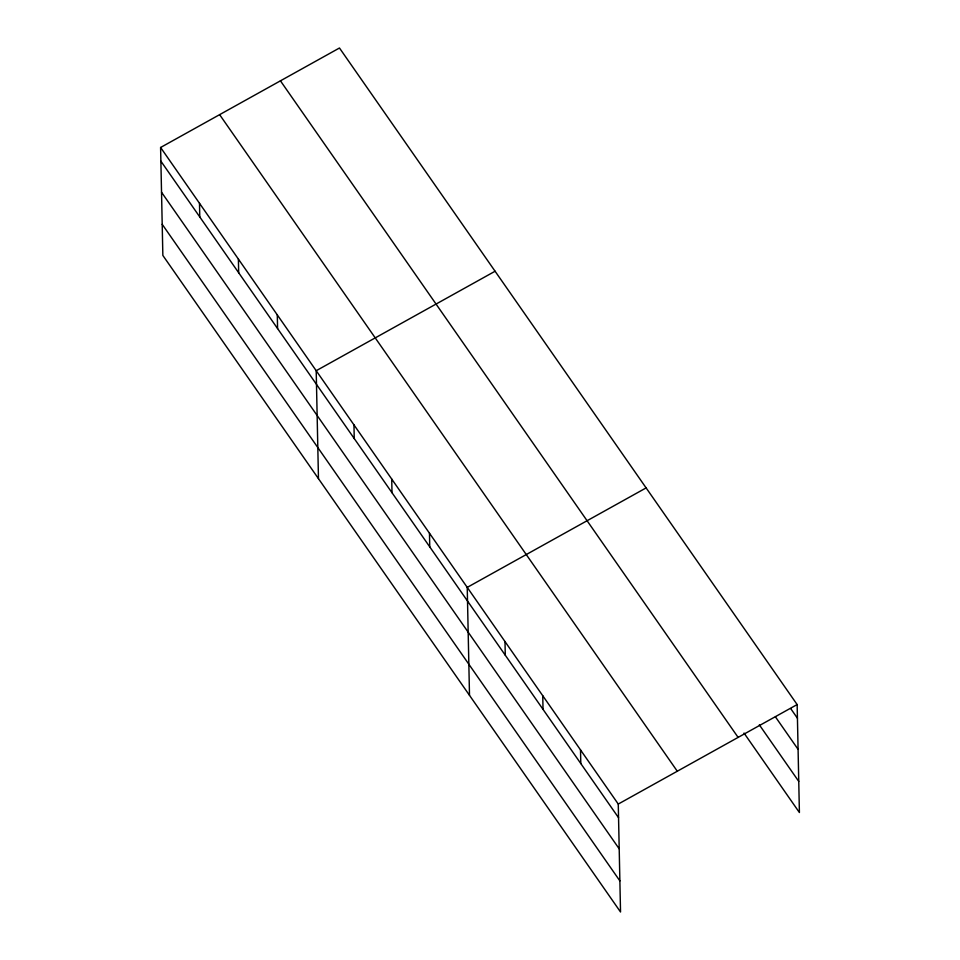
<?xml version="1.0" encoding="UTF-8"?>
<svg xmlns="http://www.w3.org/2000/svg" width="960" height="960" viewBox="0 0 960 960"><rect width="100%" height="100%" fill="white"/><g stroke="black" fill="none" stroke-linecap="round" stroke-linejoin="round"><path stroke-width="1.44" d="M160.596 147.48L618.264 804.06L620.532 912L162.852 255.432L160.596 147.48L339.468 48L797.148 704.568L799.404 812.52L744.024 733.068M495.084 271.236L316.2 370.716L318.468 478.656M646.116 487.908L467.232 587.388L469.5 695.328M618.264 804.06L797.148 704.568M790.716 708.6L797.436 718.224M775.428 716.844L798.084 749.34M759.324 724.824L798.756 781.404M280.44 80.832L738.12 737.4M219.624 114.66L677.292 771.228M160.872 161.136L618.552 817.716M161.532 192.252L619.2 848.832M162.204 224.316L619.872 880.884M580.512 749.892L580.8 763.548M542.748 695.724L543.036 709.38M504.996 641.556L505.284 655.212M429.48 533.22L429.756 546.876M391.716 479.052L392.004 492.708M353.964 424.884L354.24 438.54M277.296 314.916L277.584 328.56M238.392 259.104L238.68 272.76M199.5 203.292L199.776 216.948"/></g></svg>
